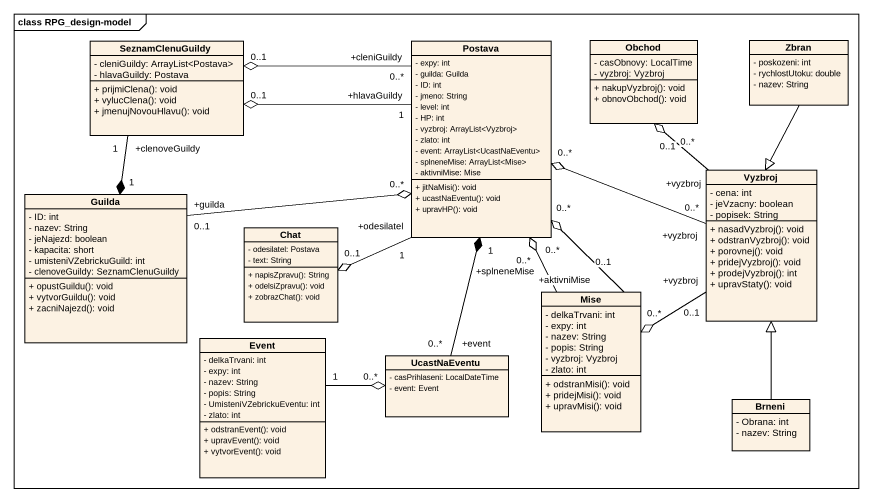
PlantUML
@startuml
mainframe class RPG_design-model
hide circle
hide empty members
skinparam classAttributeIconSize 0
class SeznamClenuGuildy {
  - cleniGuildy: ArrayList<Postava>
  - hlavaGuildy: Postava
  + prijmiClena(): void
  + vylucClena(): void
  + jmenujNovouHlavu(): void
}
class Postava {
  - expy: int
  - guilda: Guilda
  - ID: int
  - jmeno: String
  - level: int
  - HP: int
  - vyzbroj: ArrayList<Vyzbroj>
  - zlato: int
  - event: ArrayList<UcastNaEventu>
  - splneneMise: ArrayList<Mise>
  - aktivniMise: Mise
  + jitNaMisi(): void
  + ucastNaEventu(): void
  + upravHP(): void
}
class Obchod {
  - casObnovy: LocalTime
  - vyzbroj: Vyzbroj
  + nakupVyzbroj(): void
  + obnovObchod(): void
}
class Zbran {
  - poskozeni: int
  - rychlostUtoku: double
  - nazev: String
}
class Vyzbroj {
  - cena: int
  - jeVzacny: boolean
  - popisek: String
  + nasadVyzbroj(): void
  + odstranVyzbroj(): void
  + porovnej(): void
  + pridejVyzbroj(): void
  + prodejVyzbroj(): int
  + upravStaty(): void
}
class Guilda {
  - ID: int
  - nazev: String
  - jeNajezd: boolean
  - kapacita: short
  - umisteniVZebrickuGuild: int
  - clenoveGuildy: SeznamClenuGuildy
  + opustGuildu(): void
  + vytvorGuildu(): void
  + zacniNajezd(): void
}
class Chat {
  - odesilatel: Postava
  - text: String
  + napisZpravu(): String
  + odelsiZpravu(): void
  + zobrazChat(): void
}
class Mise {
  - delkaTrvani: int
  - expy: int
  - nazev: String
  - popis: String
  - vyzbroj: Vyzbroj
  - zlato: int
  + odstranMisi(): void
  + pridejMisi(): void
  + upravMisi(): void
}
class Event {
  - delkaTrvani: int
  - expy: int
  - nazev: String
  - popis: String
  - UmisteniVZebrickuEventu: int
  - zlato: int
  + odstranEvent(): void
  + upravEvent(): void
  + vytvorEvent(): void
}
class UcastNaEventu {
  - casPrihlaseni: LocalDateTime
  - event: Event
}
class Brneni {
  - Obrana: int
  - nazev: String
}
SeznamClenuGuildy "+clenoveGuildy\n1" --* "1" Guilda
Postava "+cleniGuildy\n0..*" -left-o "0..1" SeznamClenuGuildy
Postava "+hlavaGuildy\n1" -left-o "0..1" SeznamClenuGuildy
Postava "0..*" o-right- "+vyzbroj\n0..*" Vyzbroj
Postava "+odesilatel\n1" --o "0..1" Chat
Postava "0..*" o-- "+aktivniMise\n0..1" Mise
Postava "1" *-- "+event\n0..*" UcastNaEventu
Obchod "0..1" o-- "+vyzbroj\n0..*" Vyzbroj
Zbran --|> Vyzbroj
Guilda "+guilda\n0..1" -right-o "0..*" Postava
Mise "+splneneMise\n0..*" -up-o "0..*" Postava
Mise "0..*" o-up- "+vyzbroj\n0..1" Vyzbroj
Event "1" -right-o "0..*" UcastNaEventu
Brneni -up-|> Vyzbroj
@enduml
